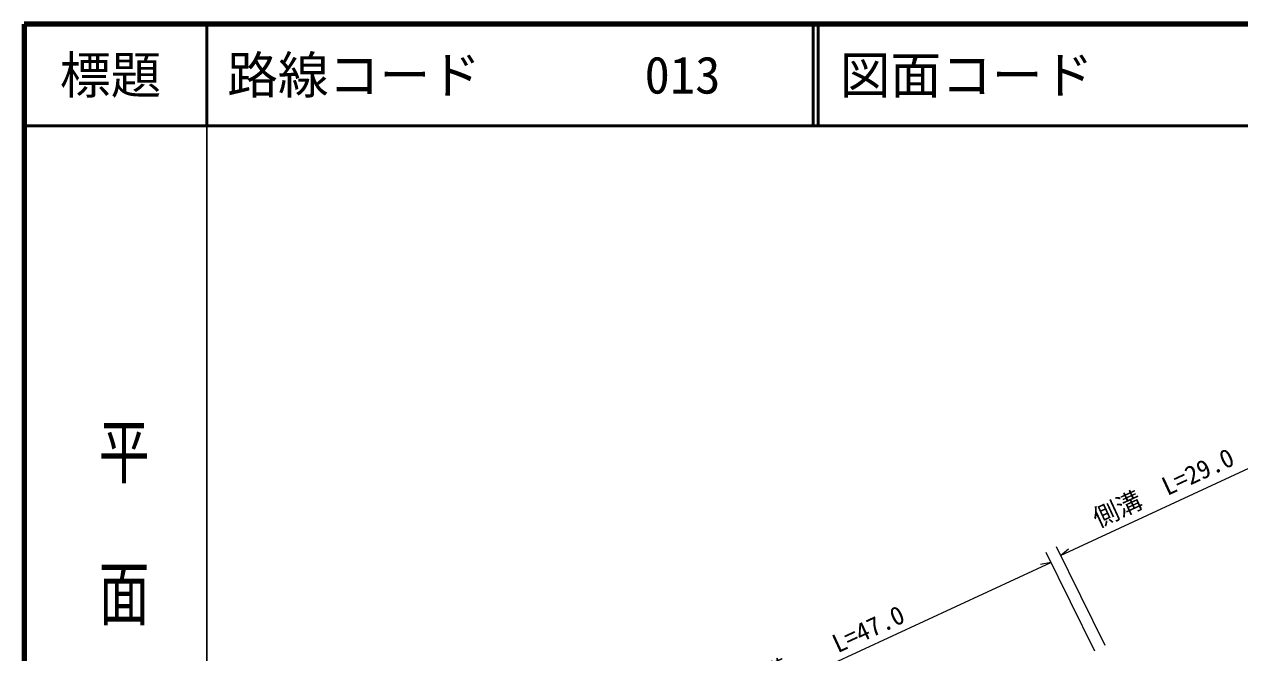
# Model space of a CAD drawing. Units: millimetres on the paper, with parts at other scales. Extents: x 40 to 680, y 20 to 380.
# Drawn here: x 40 to 159.8, y 318 to 380 of the extents above; entities that cross this region are included whole.
import ezdxf
from ezdxf.enums import TextEntityAlignment as Align

# ---------------------------------------------------------------- set-up
doc = ezdxf.new("R2010")
doc.units = ezdxf.units.MM
for name, color, linetype, lineweight in [('M-STR-HTXT', 7, 'Continuous', 13), ('M-STR-STRD', 7, 'Continuous', 25), ('M-TTL', 2, 'Continuous', 140), ('M-TTL-LINE', 7, 'Continuous', 50)]:
    doc.layers.add(name, color=color, linetype=linetype, lineweight=lineweight)
doc.layers.add('M-TTL-TXT', color=7, linetype='Continuous')
doc.styles.add('@ＭＳ ゴシック', font='')
doc.styles.add('ＭＳ ゴシック', font='')
doc.styles.get('@ＭＳ ゴシック').set_extended_font_data('@MS Gothic')
doc.styles.get('ＭＳ ゴシック').set_extended_font_data('MS Gothic')

msp = doc.modelspace()

# ---------------------------------------------------------------- linework, layer by layer
at = {"layer": 'M-STR-HTXT'}
for p, q in [((142.129, 327.635), (170.462, 340.754)), ((141.699, 328.504), (146.505, 318.794)), ((142.129, 327.635), (142.931, 328.282)), ((140.684, 327.949), (145.491, 318.239)), ((98.802, 307.328), (141.179, 326.949)), ((141.179, 326.949), (140.167, 326.755))]:
    msp.add_line(p, q, dxfattribs=at)
at = {"layer": 'M-STR-STRD'}
msp.add_line((58, 370), (58, 20), dxfattribs=at)
at = {"layer": 'M-TTL'}
for p, q in [((40, 380), (40, 20)), ((680, 380), (40, 380))]:
    msp.add_line(p, q, dxfattribs=at)
at = {"layer": 'M-TTL-LINE'}
for p, q in [((58, 380), (58, 370)), ((117.75, 380), (117.75, 370)), ((118.25, 380), (118.25, 370)), ((40, 370), (680, 370))]:
    msp.add_line(p, q, dxfattribs=at)

# ---------------------------------------------------------------- texts
at = {"layer": 'M-STR-HTXT', "style": 'ＭＳ ゴシック'}
for s, p in [('側溝\u3000L=29.0', (146.091, 329.837)), ('側\u3000溝\u3000\u3000L=47.0', (109.069, 312.229))]:
    msp.add_text(s, height=1.833, rotation=24.845, dxfattribs=at).set_placement(p, align=Align.BOTTOM_LEFT)
at = {"layer": 'M-STR-STRD', "style": '@ＭＳ ゴシック', "width": 1.4}
msp.add_text('平  面  図', height=3.666, rotation=270, dxfattribs=at).set_placement((49.777, 306.475), align=Align.MIDDLE_RIGHT)
at = {"layer": 'M-TTL-TXT', "style": 'ＭＳ ゴシック'}
msp.add_text('標題', height=3.666, dxfattribs=at).set_placement((48.5, 375), align=Align.MIDDLE_CENTER)
for s, p in [('路線コード', (60, 375)), ('013', (101.142, 375)), ('図面コード', (120.38, 375))]:
    msp.add_text(s, height=3.666, dxfattribs=at).set_placement(p, align=Align.MIDDLE_LEFT)

doc.saveas('drawing.dxf')
